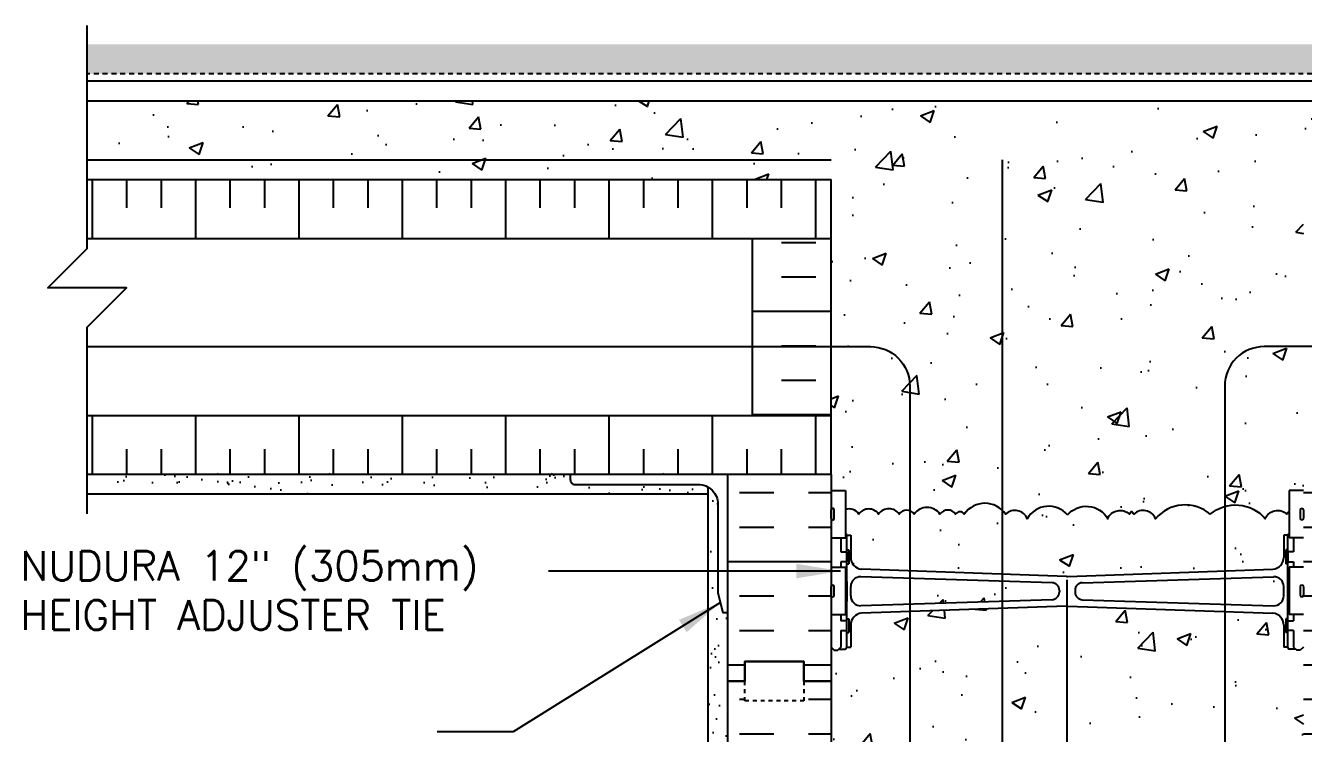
# Model space of a CAD drawing. Header units: inches. Extents: x 189 to 291, y 107 to 171.
# Drawn here: x 237.36 to 269.83, y 147.88 to 165.87 of the extents above; entities that cross this region are included whole.
import ezdxf

# ---------------------------------------------------------------- set-up
doc = ezdxf.new("R2010")
doc.units = ezdxf.units.IN
doc.header["$LTSCALE"] = 0.5
doc.header["$MEASUREMENT"] = 0
doc.linetypes.add('DASHED2', pattern=[0.375, 0.25, -0.125])
for name, color, linetype in [('HATCH', 12, 'Continuous'), ('line25', 2, 'Continuous'), ('LINE3', 3, 'Continuous'), ('LINE50', 5, 'Continuous'), ('LINE9', 9, 'Continuous'), ('TEXT', 4, 'Continuous')]:
    doc.layers.add(name, color=color, linetype=linetype)
doc.styles.add('DIM', font='romans.shx', dxfattribs={"width": 0.7})
doc.styles.add('ROMANS', font='romans.shx', dxfattribs={"height": 0.75})
doc.styles.get("Standard").update_dxf_attribs({"font": 'romans.shx', "height": 0.75})
doc.linetypes.add('STEEL', pattern='A,0.5,-0.2,["X",Standard,S=0.1,R=0,X=-0.1,Y=-0.05],-0.1', length=0.8)
doc.dimstyles.new('ext_12', dxfattribs={"dimscale": 12, "dimtxt": 0.09375, "dimasz": 0.09375, "dimexe": 0.09375, "dimexo": 0.0625, "dimgap": 0.0625, "dimtad": 1, "dimdec": 1, "dimzin": 2, "dimdsep": 46, "dimlunit": 4, "dimtxsty": 'DIM', "dimcen": 0.09, "dimdle": 0.09375, "dimclrt": 4, "dimadec": 0, "dimazin": 0, "dimtfac": 1, "dimtdec": 1, "dimtmove": 2, "dimatfit": 3, "dimfxl": 1, "dimfrac": 2, "dimtolj": 1, "dimtzin": 0, "dimarcsym": 0})
pattern_1 = [(50, (0, 0), (3.5863, -0.31376), [0.375, -4.125]), (355, (0, 0), (-0.693757, 3.76096), [0.3, -3.3]), (100.4514, (0.299, -0.026), (2.892544, 3.4472), [0.3187, -3.50571]), (46.1842, (0, 1), (5.336207, -0.827596), [0.5625, -6.1875]), (96.6356, (0.4447, 0.931), (4.67331, 4.87059), [0.47805, -5.25857]), (351.1842, (0, 1), (4.67331, 4.87059), [0.45, -4.95]), (21, (0.5, 0.75), (2.984535, -2.013094), [0.375, -4.125]), (326, (0.5, 0.75), (1.216577, 3.62575), [0.3, -3.3]), (71.4514, (0.7487, 0.5822), (4.201112, 1.612656), [0.3187, -3.50571]), (37.5, (0, 0), (0.0607993, 1.6644693), [0, -3.26, 0, -3.35, 0, -3.3125]), (7.5, (0, 0), (1.315348, 1.972059), [0, -1.91, 0, -3.185, 0, -1.2625]), (327.5, (-1.115, 0), (2.669112, -0.1127744), [0, -1.25, 0, -3.9, 0, -5.175]), (317.5, (-1.615, 0), (2.915931, 0.500525), [0, -1.625, 0, -2.59, 0, -3.675])]

msp = doc.modelspace()

# ---------------------------------------------------------------- hatches: boundary and pattern name
at = {"layer": 'HATCH'}
h = msp.add_hatch(dxfattribs=at)
h.set_pattern_fill('GRAVEL', color=256, style=0)
h.set_pattern_definition([(228.0128, (0.72, 1), (-7.999998232, -9.000001342), [0.134536, -13.319088]), (184.9697, (0.63, 0.9), (12.0000010515, 0.999991307), [0.230868, -22.855925]), (132.5104, (0.4, 0.88), (9.999990718, -11.000008674), [0.162788, -16.116032]), (267.2737, (0.01, 0.63), (0.999996018, 20.000000295), [0.210238, -20.813558]), (292.8337, (0, 0.42), (-5.0000099054, 11.999996412), [0.206155, -20.409373]), (357.2737, (0.08, 0.23), (-20.000000295, 0.999996018), [0.210238, -20.813558]), (37.6942, (0.29, 0.22), (-13.0000073456, -9.999990405), [0.278029, -27.524849]), (72.2553, (0.51, 0.39), (7.0000107627, 21.9999962312), [0.262488, -25.986321]), (121.4296, (0.59, 0.64), (-8.000008234, 12.9999950365), [0.21095, -20.884073]), (175.2364, (0.48, 0.82), (11.000000946, -0.999991533), [0.240832, -11.800763]), (222.3974, (0.24, 0.84), (-12.000007351, -10.999992082), [0.311448, -30.833375]), (138.8141, (1, 0.62), (-7.000002947, 5.999997313), [0.106301, -10.523844]), (171.4692, (0.92, 0.69), (12.999998285, -2.00000791), [0.202237, -20.021511]), (225, (0.72, 0.72), (-1e-16, -1.0000003), [0.141421, -1.272792]), (203.1986, (0.65, 0.84), (4.99999973, 2.000001325), [0.076158, -7.539615]), (291.8014, (0.58, 0.81), (-0.99999991, 3.00000027), [0.107703, -5.277462]), (30.9638, (0.62, 0.71), (2.99999802, 2.00000248), [0.174929, -5.656023]), (161.5651, (0.77, 0.8), (2.00000043, -0.9999984), [0.126491, -3.035787]), (16.3895, (0, 0.81), (10.000002198, 2.99999271), [0.1772, -17.542845]), (70.3462, (0.17, 0.86), (-3.999995247, -11.000002136), [0.148661, -14.717408]), (293.1986, (0.77, 1), (-2.000001325, 4.99999973), [0.152315, -7.463458]), (343.6105, (0.83, 0.86), (-10.000002198, 2.99999271), [0.1772, -17.542845]), (339.444, (0, 0.19), (-5.000001845, 1.999995996), [0.17088, -8.373124]), (294.7751, (0.16, 0.13), (-4.999992189, 11.000003422), [0.143178, -14.174643]), (66.8014, (0.78, 0), (2.000001325, 4.99999973), [0.152315, -7.463458]), (17.354, (0.84, 0.14), (-13.000002019, -3.999994502), [0.167631, -16.595424]), (69.444, (0.29, 0), (-1.999995996, -5.000001845), [0.08544, -8.458564]), (101.3099, (0.72, 0), (-0.99999763, 4.00000075), [0.05099, -5.048029]), (165.9638, (0.71, 0.05), (3.00000055, -0.99999806), [0.206155, -3.91695]), (186.009, (0.51, 0.1), (9.999999751, 0.9999993175), [0.19105, -18.913923]), (303.6901, (0.62, 0.62), (-1.00000133, 1.99999956), [0.144222, -3.461329]), (353.1572, (0.7, 0.5), (16.9999993655, -2.000007998), [0.251794, -24.927563]), (60.9454, (0.95, 0.47), (-4.000000027, -7.000000385), [0.102956, -10.192674]), (90, (1, 0.56), (-1, 1), [0.06, -0.94]), (120.2564, (0.49, 0.13), (3.999994887, -7.000002456), [0.138924, -13.75352]), (48.0128, (0.42, 0.25), (7.999998232, 9.000001342), [0.269072, -13.184552]), (0, (0.6, 0.45), (1, 1), [0.26, -0.74]), (325.3048, (0.86, 0.45), (-9.999994259, 7.00000861), [0.158114, -15.653274]), (254.0546, (0.99, 0.36), (-0.99999989, -4.000000127), [0.145602, -7.134508]), (207.646, (0.95, 0.22), (-18.999995807, -10.000007713), [0.237065, -23.469474]), (175.4261, (0.74, 0.11), (-13.0000005583, 0.999994801), [0.250799, -24.829074])])
h.paths.add_polyline_path([(288.722, 165.396), (238.93, 165.396), (238.93, 164.646), (288.722, 164.646)])
h = msp.add_hatch(dxfattribs=at)
h.set_pattern_fill('AR-CONC', color=256, scale=0.5)
h.set_pattern_definition(pattern_1)
h.paths.add_polyline_path([(269.826, 161.959), (288.722, 161.959), (288.722, 163.959), (238.93, 163.959), (238.93, 161.959), (257.826, 161.959), (257.826, 160.459), (257.826, 155.959), (257.826, 154.459), (257.826, 154.054), (258.191, 154.054), (258.191, 153.573, -0.328601), (258.534, 153.457, -0.520567), (259.035, 153.457, -0.520567), (259.557, 153.457, -0.520567), (259.939, 153.457, -0.520567), (260.593, 153.457, -0.520567), (260.99, 153.457, -0.520567), (261.21, 153.457, -0.520567), (262.261, 153.457, -0.520567), (262.812, 153.34, -0.520567), (263.833, 153.435, -0.520567), (264.854, 153.34, -0.520567), (265.405, 153.457, -0.035013), (265.461, 153.527, -0.035013), (265.518, 153.457, -0.520567), (266.069, 153.34, -0.416771), (267.461, 153.454, -0.416771), (268.854, 153.34, -0.520567), (269.405, 153.457, -0.035013), (269.461, 153.527), (269.461, 154.054), (269.826, 154.054), (269.826, 154.459), (269.826, 155.959), (269.826, 160.459)])
h.paths.add_polyline_path([(269.326, 151.615, 0.425773), (269.066, 151.865), (264.21, 151.714, 0.390098), (264.026, 151.514), (264.026, 151.479, 0.390098), (264.21, 151.28), (269.066, 151.128, 0.425773), (269.326, 151.378)])
edge = h.paths.add_edge_path()
edge.add_line((269.826, 149.209), (269.826, 150.077))
edge.add_line((269.826, 150.077), (269.746, 149.997))
edge.add_line((269.746, 149.997), (269.656, 149.997))
edge.add_line((269.656, 149.997), (269.626, 150.027))
edge.add_line((269.626, 150.027), (269.476, 150.027))
edge.add_arc((269.476, 150.077), 0.05, 180, 270, ccw=False)
edge.add_line((269.426, 150.077), (269.326, 150.077))
edge.add_line((269.326, 150.077), (269.326, 150.638))
edge.add_arc((269.026, 150.638), 0.3, 0, 85.2426)
edge.add_line((269.051, 150.937), (263.843, 151.12))
edge.add_arc((263.826, 150.921), 0.2, 85.2426, 90)
edge.add_arc((263.826, 150.921), 0.2, 90, 94.7574)
edge.add_line((263.81, 151.12), (258.601, 150.937))
edge.add_arc((258.626, 150.638), 0.3, 94.7574, 180)
edge.add_line((258.326, 150.638), (258.326, 150.077))
edge.add_line((258.326, 150.077), (258.226, 150.077))
edge.add_arc((258.176, 150.077), 0.05, -90, 0, ccw=False)
edge.add_line((258.176, 150.027), (258.026, 150.027))
edge.add_line((258.026, 150.027), (257.996, 149.997))
edge.add_line((257.996, 149.997), (257.906, 149.997))
edge.add_line((257.906, 149.997), (257.826, 150.077))
edge.add_line((257.826, 150.077), (257.826, 149.209))
edge.add_line((257.826, 149.209), (257.826, 147.209))
edge.add_arc((258.172, 147.57), 0.5, 226.2109, 246.4218)
edge.add_line((257.972, 147.111), (258.062, 147.111))
edge.add_line((258.062, 147.111), (258.062, 147.07))
edge.add_arc((257.922, 146.863), 0.25, 0, 55.9442, ccw=False)
edge.add_line((258.172, 146.863), (258.172, 146.795))
edge.add_arc((258.11, 146.795), 0.0625, -90, 0, ccw=False)
edge.add_line((258.11, 146.733), (258.062, 146.733))
edge.add_line((258.062, 146.733), (258.062, 146.663))
edge.add_line((258.062, 146.663), (258.167, 146.663))
edge.add_arc((258.13, 147.012), 0.352, 276.1291, 321.5331)
edge.add_arc((258.507, 146.744), 0.113, -12.1844, 154.0569, ccw=False)
edge.add_arc((258.992, 146.739), 0.375, 182.9237, 419.8675)
edge.add_arc((259.312, 147.333), 0.3, 27.597, 243.9425, ccw=False)
edge.add_spline(control_points=[(259.578, 147.472), (259.664, 147.305), (259.917, 146.815), (260.111, 146.134), (260.437, 146.003)], knot_values=[0, 0, 0, 0, 0.579211, 1.703896, 1.703896, 1.703896, 1.703896], degree=3, periodic=0)
edge.add_spline(control_points=[(260.437, 146.003), (260.487, 145.984), (260.541, 145.971), (260.598, 145.963)], knot_values=[1.703896, 1.703896, 1.703896, 1.703896, 1.875321, 1.875321, 1.875321, 1.875321], degree=3, periodic=0)
edge.add_arc((260.639, 146.461), 0.5, 265.2926, 431.7937)
edge.add_arc((260.985, 147.086), 0.242, 90, 218.2327, ccw=False)
edge.add_spline(control_points=[(260.985, 147.328), (261.106, 147.33), (261.925, 146.978), (262.17, 146.531), (262.31, 146.251)], knot_values=[0.038125, 0.038125, 0.038125, 0.038125, 0.320663, 1.237398, 1.237398, 1.237398, 1.237398], degree=3, periodic=0)
edge.add_arc((262.764, 146.461), 0.5, 204.819, 404.1875)
edge.add_spline(control_points=[(263.122, 146.809), (263.015, 146.972), (262.655, 147.063), (262.578, 147.559), (263.126, 147.795), (263.53, 147.823), (263.826, 147.844)], knot_values=[0.229407, 0.229407, 0.229407, 0.229407, 0.844432, 1.128849, 1.464331, 2.389004, 2.389004, 2.389004, 2.389004], degree=3, periodic=0)
edge.add_spline(control_points=[(263.826, 147.844), (264.123, 147.823), (264.526, 147.795), (265.075, 147.559), (264.998, 147.063), (264.638, 146.972), (264.53, 146.809)], knot_values=[0.229407, 0.229407, 0.229407, 0.229407, 1.15408, 1.489562, 1.773979, 2.389004, 2.389004, 2.389004, 2.389004], degree=3, periodic=0)
edge.add_arc((264.889, 146.461), 0.5, 135.8125, 335.181)
edge.add_spline(control_points=[(265.343, 146.251), (265.482, 146.531), (265.727, 146.978), (266.546, 147.33), (266.667, 147.328)], knot_values=[0.038125, 0.038125, 0.038125, 0.038125, 0.95486, 1.237398, 1.237398, 1.237398, 1.237398], degree=3, periodic=0)
edge.add_arc((266.667, 147.086), 0.242, -38.2327, 90, ccw=False)
edge.add_arc((267.014, 146.461), 0.5, 108.2063, 274.7074)
edge.add_spline(control_points=[(267.055, 145.963), (267.112, 145.971), (267.166, 145.984), (267.215, 146.003)], knot_values=[1.703896, 1.703896, 1.703896, 1.703896, 1.875321, 1.875321, 1.875321, 1.875321], degree=3, periodic=0)
edge.add_spline(control_points=[(267.215, 146.003), (267.541, 146.134), (267.736, 146.815), (267.989, 147.305), (268.075, 147.472)], knot_values=[0, 0, 0, 0, 1.124685, 1.703896, 1.703896, 1.703896, 1.703896], degree=3, periodic=0)
edge.add_arc((268.34, 147.333), 0.3, -63.9425, 153.0236, ccw=False)
edge.add_arc((268.66, 146.739), 0.375, 120.1325, 357.0763)
edge.add_arc((269.146, 146.744), 0.113, 25.9431, 192.1844, ccw=False)
edge.add_arc((269.523, 147.012), 0.352, 218.4669, 263.8709)
edge.add_line((269.485, 146.663), (269.59, 146.663))
edge.add_line((269.59, 146.663), (269.59, 146.733))
edge.add_line((269.59, 146.733), (269.543, 146.733))
edge.add_arc((269.543, 146.795), 0.0625, 180, 270, ccw=False)
edge.add_line((269.48, 146.795), (269.48, 146.863))
edge.add_arc((269.73, 146.863), 0.25, 124.0558, 180, ccw=False)
edge.add_line((269.59, 147.07), (269.59, 147.111))
edge.add_line((269.59, 147.111), (269.68, 147.111))
edge.add_arc((269.48, 147.57), 0.5, 293.5782, 313.7891)
edge.add_line((269.826, 147.209), (269.826, 149.209))
h = msp.add_hatch(dxfattribs=at)
h.set_pattern_fill('INSUL', color=256, scale=7, angle=90, style=0)
h.set_pattern_definition([(90, (92.0645, 24.7326), (-2.625, 2e-16), []), (90, (91.1895, 24.7326), (-2.625, 2e-16), [0.875, -0.875]), (90, (90.3145, 24.7326), (-2.625, 2e-16), [0.875, -0.875])])
h.paths.add_polyline_path([(238.93, 161.959), (257.826, 161.959), (257.826, 160.459), (238.93, 160.459)])
h.paths.add_polyline_path([(238.93, 154.459), (238.93, 155.959), (257.826, 155.959), (257.826, 154.459)])
h = msp.add_hatch(dxfattribs=at)
h.set_pattern_fill('INSUL', color=256, scale=7)
h.set_pattern_definition([(0, (92.0645, 24.7326), (0, 2.625), []), (0, (92.0645, 25.6076), (0, 2.625), [0.875, -0.875]), (0, (92.0645, 26.4826), (0, 2.625), [0.875, -0.875])])
h.paths.add_polyline_path([(255.826, 157.459), (257.826, 157.459), (257.826, 155.959), (255.826, 155.959)])
h.paths.add_polyline_path([(255.826, 160.459), (257.826, 160.459), (257.826, 157.459), (255.826, 157.459)])
h = msp.add_hatch(dxfattribs=at)
h.set_pattern_fill('AR-SAND', color=256, scale=0.5, style=0)
h.set_pattern_definition([(142.5, (456.1234, 19.9669), (0.0314967, 0.963412), [0, -0.76, 0, -0.85, 0, -0.8125]), (172.5, (456.1234, 19.9669), (-0.8848884, 1.411073), [0, -0.41, 0, -0.685, 0, -0.2625]), (212.5, (456.7384, 19.9669), (-1.557071, 0.0028295), [0, -0.25, 0, -0.9, 0, -1.175]), (222.5, (456.7384, 19.9669), (-1.503063, 0.438838), [0, -0.125, 0, -0.59, 0, -0.675])])
h.paths.add_polyline_path([(238.93, 154.459), (238.93, 153.959), (254.701, 153.959), (254.701, 154.142, 0.131652), (254.451, 154.209), (251.326, 154.209, -0.414214), (251.201, 154.334), (251.201, 154.459)])
h = msp.add_hatch(dxfattribs=at)
h.set_pattern_fill('INSUL', color=256, scale=7, style=0)
h.paths.add_polyline_path([(257.826, 149.209), (257.139, 149.209), (257.139, 148.709), (255.639, 148.709), (255.639, 149.209), (255.201, 149.209), (255.201, 131.209), (255.639, 131.209), (255.639, 131.709), (257.139, 131.709), (257.139, 131.209), (257.826, 131.209)])
h.paths.add_polyline_path([(257.826, 154.459), (255.201, 154.459), (255.201, 150.959), (255.201, 149.209), (255.639, 149.209), (255.639, 149.709), (257.139, 149.709), (257.139, 149.209), (257.826, 149.209)])
h.paths.add_polyline_path([(269.826, 149.209), (270.514, 149.209), (270.514, 149.709), (272.014, 149.709), (272.014, 149.209), (272.451, 149.209), (272.451, 154.459), (269.826, 154.459)])
h.paths.add_polyline_path([(272.451, 149.209), (272.014, 149.209), (272.014, 148.709), (270.514, 148.709), (270.514, 149.209), (269.826, 149.209), (269.826, 131.209), (270.514, 131.209), (270.514, 131.709), (272.014, 131.709), (272.014, 131.209), (272.451, 131.209)])
h = msp.add_hatch(dxfattribs=at)
h.set_pattern_fill('AR-SAND', color=256, scale=0.5, style=0)
h.set_pattern_definition([(142.5, (452.959, 21.5489), (0.0314967, 0.963412), [0, -0.76, 0, -0.85, 0, -0.8125]), (172.5, (452.959, 21.5489), (-0.8848884, 1.411073), [0, -0.41, 0, -0.685, 0, -0.2625]), (212.5, (453.574, 21.5489), (-1.557071, 0.0028295), [0, -0.25, 0, -0.9, 0, -1.175]), (222.5, (453.574, 21.5489), (-1.503063, 0.438838), [0, -0.125, 0, -0.59, 0, -0.675])])
edge = h.paths.add_edge_path()
edge.add_arc((254.451, 153.709), 0.5, 0, 60, ccw=False)
edge.add_line((254.951, 153.709), (254.951, 151.459))
edge.add_line((254.951, 151.459), (255.076, 150.959))
edge.add_line((255.076, 150.959), (255.201, 150.959))
edge.add_line((255.201, 150.959), (255.201, 149.209))
edge.add_line((255.201, 149.209), (255.201, 131.209))
edge.add_line((255.201, 131.209), (254.701, 131.209))
edge.add_line((254.701, 131.209), (254.701, 154.142))
h = msp.add_hatch(dxfattribs=at)
h.set_pattern_fill('AR-CONC', color=256, scale=0.5)
h.set_pattern_definition(pattern_1)
h.paths.add_polyline_path([(269.326, 152.917), (269.426, 152.917, -0.327813), (269.461, 152.964), (269.461, 153.527, 0.035013), (269.405, 153.457, 0.520567), (268.854, 153.34, 0.416771), (267.461, 153.454, 0.416771), (266.069, 153.34, 0.520567), (265.518, 153.457, 0.035013), (265.461, 153.527, 0.035013), (265.405, 153.457, 0.520567), (264.854, 153.34, 0.520567), (263.833, 153.435, 0.520567), (262.812, 153.34, 0.520567), (262.261, 153.457, 0.520567), (261.21, 153.457, 0.520567), (260.99, 153.457, 0.520567), (260.593, 153.457, 0.520567), (259.939, 153.457, 0.520567), (259.557, 153.457, 0.520567), (259.035, 153.457, 0.520567), (258.534, 153.457, 0.328601), (258.191, 153.573), (258.191, 152.964, -0.327813), (258.226, 152.917), (258.326, 152.917), (258.326, 152.356, 0.390098), (258.601, 152.057), (263.81, 151.873, 0.020761), (263.826, 151.872, 0.020761), (263.843, 151.873), (269.051, 152.057, 0.390098), (269.326, 152.356)])
h = msp.add_hatch(dxfattribs=at)
h.set_pattern_fill('AR-CONC', color=256, scale=0.5)
h.set_pattern_definition(pattern_1)
h.paths.add_polyline_path([(263.626, 151.479), (263.626, 151.514, 0.390098), (263.443, 151.714), (258.586, 151.865, 0.425773), (258.326, 151.615), (258.326, 151.378, 0.425773), (258.586, 151.128), (263.443, 151.28, 0.390098)])
h.paths.add_polyline_path([(269.326, 151.615, 0.425773), (269.066, 151.865), (264.21, 151.714, 0.390098), (264.026, 151.514), (264.026, 151.479, 0.390098), (264.21, 151.28), (269.066, 151.128, 0.425773), (269.326, 151.378)])

# ---------------------------------------------------------------- linework, layer by layer
for p, q in [((238.93, 160.459), (257.826, 160.459)), ((238.93, 155.959), (257.826, 155.959)), ((242.267, 154.459), (242.241, 154.485)), ((245.096, 154.459), (245.07, 154.485)), ((250.753, 154.459), (250.726, 154.485)), ((253.581, 154.459), (253.555, 154.485))]:
    msp.add_line(p, q, dxfattribs=at)
for points in [[(263.833, 153.435, 0.520567), (262.812, 153.34, 0.520567), (262.261, 153.457, 0.520567), (261.21, 153.457, 0.520567), (260.99, 153.457, 0.520567), (260.593, 153.457, 0.520567), (259.939, 153.457, 0.520567), (259.557, 153.457, 0.520567), (259.035, 153.457, 0.520567), (258.534, 153.457, 0.328601), (258.191, 153.573, 0.328601)], [(263.833, 153.435, -0.520567), (264.854, 153.34, -0.520567), (265.405, 153.457, -0.035013), (265.461, 153.527, -0.035013)], [(267.461, 153.454, 0.416771), (266.069, 153.34, 0.520567), (265.518, 153.457, 0.035013), (265.461, 153.527, 0.035013)], [(267.461, 153.454, -0.416771), (268.854, 153.34, -0.520567), (269.405, 153.457, -0.035013), (269.461, 153.527, -0.035013)]]:
    msp.add_lwpolyline(points, format="xyb", dxfattribs=at)
at = {"layer": 'line25'}
for p, q in [((238.93, 163.959), (288.722, 163.959)), ((238.93, 161.959), (257.826, 161.959)), ((257.826, 160.459), (257.826, 161.959)), ((257.826, 154.459), (257.826, 155.959)), ((257.826, 154.459), (238.93, 154.459)), ((257.826, 154.459), (257.826, 149.209)), ((257.826, 154.054), (258.191, 154.054)), ((258.191, 154.054), (258.191, 152.854)), ((269.461, 154.054), (269.461, 152.854)), ((269.826, 154.054), (269.461, 154.054)), ((257.826, 152.854), (258.191, 152.854)), ((269.826, 152.854), (269.461, 152.854)), ((257.826, 152.104), (258.191, 152.104)), ((258.191, 152.104), (258.191, 150.904)), ((269.826, 152.104), (269.461, 152.104)), ((269.461, 152.104), (269.461, 150.904)), ((257.826, 150.904), (258.191, 150.904)), ((269.826, 150.904), (269.461, 150.904)), ((257.826, 149.209), (257.826, 131.209))]:
    msp.add_line(p, q, dxfattribs=at)
at = {"layer": 'LINE3', "linetype": 'STEEL'}
msp.add_line((238.93, 162.459), (257.826, 162.459), dxfattribs=at)
at = {"layer": 'LINE3'}
for p, q in [((262.177, 162.459), (262.177, 132.129)), ((263.819, 151.784), (263.819, 130.355))]:
    msp.add_line(p, q, dxfattribs=at)
for points in [[(238.93, 157.711), (258.826, 157.711, -0.414214), (259.826, 156.711), (259.826, 141.461)], [(288.722, 157.711), (268.826, 157.711, 0.414214), (267.826, 156.711), (267.826, 141.461)]]:
    msp.add_lwpolyline(points, format="xyb", dxfattribs=at)
at = {"layer": 'LINE50', "color": 9, "linetype": 'DASHED2'}
msp.add_line((288.722, 164.646), (238.93, 164.646), dxfattribs=at)
at = {"layer": 'LINE50'}
for p, q in [((255.201, 149.209), (255.201, 154.459)), ((255.201, 131.209), (255.201, 149.209))]:
    msp.add_line(p, q, dxfattribs=at)
for points in [[(257.826, 149.209), (257.139, 149.209), (257.139, 149.709), (255.639, 149.709), (255.639, 149.209), (255.201, 149.209)], [(255.201, 149.209), (255.639, 149.209), (255.639, 149.709), (257.139, 149.709), (257.139, 149.209), (257.826, 149.209)]]:
    msp.add_lwpolyline(points, dxfattribs=at)
at = {"layer": 'LINE9'}
for p, q in [((255.826, 160.459), (255.826, 155.959)), ((257.826, 155.959), (257.826, 160.459)), ((254.701, 153.959), (238.93, 153.959)), ((254.701, 131.209), (254.701, 154.142)), ((257.826, 153.344), (257.826, 153.564)), ((257.866, 153.604), (257.866, 153.604)), ((257.906, 153.344), (257.906, 153.564)), ((269.746, 153.564), (269.746, 153.344)), ((269.786, 153.604), (269.786, 153.604)), ((269.826, 153.564), (269.826, 153.344)), ((257.826, 153.509), (257.826, 153.509)), ((257.826, 153.399), (257.826, 153.399)), ((257.866, 153.304), (257.866, 153.304)), ((269.786, 153.304), (269.786, 153.304)), ((269.826, 153.509), (269.826, 153.509)), ((269.826, 153.399), (269.826, 153.399)), ((258.226, 152.917), (258.326, 152.917)), ((258.226, 150.077), (258.226, 152.917)), ((258.226, 152.897), (258.226, 152.897)), ((258.326, 152.917), (258.326, 152.356)), ((269.326, 152.917), (269.326, 152.356)), ((269.426, 152.917), (269.326, 152.917)), ((269.426, 150.077), (269.426, 152.917)), ((269.426, 152.897), (269.426, 152.897)), ((258.076, 152.854), (258.076, 152.497)), ((269.576, 152.854), (269.576, 152.497)), ((258.076, 152.247), (258.076, 152.104)), ((258.226, 152.547), (258.276, 152.547)), ((258.276, 152.547), (258.276, 152.197)), ((269.426, 152.547), (269.376, 152.547)), ((269.376, 152.547), (269.376, 152.197)), ((269.576, 152.247), (269.576, 152.104)), ((258.226, 152.197), (258.276, 152.197)), ((263.81, 151.873), (258.601, 152.057)), ((263.843, 151.873), (269.051, 152.057)), ((269.426, 152.197), (269.376, 152.197)), ((257.826, 151.394), (257.826, 151.614)), ((257.866, 151.654), (257.866, 151.654)), ((257.906, 151.394), (257.906, 151.614)), ((258.326, 151.378), (258.326, 151.615)), ((263.443, 151.714), (258.586, 151.865)), ((264.21, 151.714), (269.066, 151.865)), ((269.326, 151.378), (269.326, 151.615)), ((269.746, 151.614), (269.746, 151.394)), ((269.786, 151.654), (269.786, 151.654)), ((269.826, 151.614), (269.826, 151.394)), ((257.826, 151.559), (257.826, 151.559)), ((257.826, 151.449), (257.826, 151.449)), ((257.866, 151.354), (257.866, 151.354)), ((263.443, 151.28), (258.586, 151.128)), ((263.626, 151.514), (263.626, 151.479)), ((264.026, 151.514), (264.026, 151.479)), ((264.21, 151.28), (269.066, 151.128)), ((269.786, 151.354), (269.786, 151.354)), ((269.826, 151.559), (269.826, 151.559)), ((269.826, 151.449), (269.826, 151.449)), ((263.81, 151.12), (258.601, 150.937)), ((263.843, 151.12), (269.051, 150.937)), ((258.076, 150.904), (258.076, 150.747)), ((258.226, 150.797), (258.276, 150.797)), ((258.276, 150.797), (258.276, 150.447)), ((258.326, 150.638), (258.326, 150.077)), ((269.326, 150.638), (269.326, 150.077)), ((269.376, 150.797), (269.376, 150.447)), ((269.426, 150.797), (269.376, 150.797)), ((269.576, 150.904), (269.576, 150.747)), ((258.076, 150.497), (258.076, 150.077)), ((258.226, 150.447), (258.276, 150.447)), ((269.426, 150.447), (269.376, 150.447)), ((269.576, 150.497), (269.576, 150.077)), ((257.826, 150.077), (257.906, 149.997)), ((257.906, 149.997), (257.996, 149.997)), ((258.076, 150.077), (257.996, 149.997)), ((258.026, 150.027), (258.176, 150.027)), ((258.076, 150.027), (258.176, 150.027)), ((258.226, 150.077), (258.326, 150.077)), ((269.426, 150.077), (269.326, 150.077)), ((269.626, 150.027), (269.476, 150.027)), ((269.576, 150.027), (269.476, 150.027)), ((269.576, 150.077), (269.656, 149.997)), ((269.746, 149.997), (269.656, 149.997)), ((269.826, 150.077), (269.746, 149.997))]:
    msp.add_line(p, q, dxfattribs=at)
for points in [[(238.93, 153.459), (238.93, 158.209), (239.93, 159.209), (237.93, 159.209), (238.93, 160.209), (238.93, 165.87)], [(288.722, 164.459), (238.93, 164.459)], [(258.076, 152.497), (258.226, 152.497), (258.226, 152.247), (258.076, 152.247)], [(269.576, 152.497), (269.426, 152.497), (269.426, 152.247), (269.576, 152.247)], [(258.191, 151.747), (258.226, 151.747), (258.226, 151.247), (258.191, 151.247)], [(269.461, 151.747), (269.426, 151.747), (269.426, 151.247), (269.461, 151.247)], [(258.076, 150.497), (258.226, 150.497), (258.226, 150.747), (258.076, 150.747)], [(269.576, 150.497), (269.426, 150.497), (269.426, 150.747), (269.576, 150.747)]]:
    msp.add_lwpolyline(points, dxfattribs=at)
msp.add_lwpolyline([(255.201, 150.959), (255.201, 154.459), (251.201, 154.459), (251.201, 154.334, 0.414214), (251.326, 154.209), (254.451, 154.209, -0.414214), (254.951, 153.709), (254.951, 151.459), (255.076, 150.959)], format="xyb", close=True, dxfattribs=at)
at = {"layer": 'LINE9', "linetype": 'DASHED2', "ltscale": 0.15}
msp.add_lwpolyline([(257.139, 149.209), (257.139, 149.209), (257.139, 148.709), (255.639, 148.709), (255.639, 149.209), (255.639, 149.209)], dxfattribs=at)
at = {"layer": 'LINE9'}
for centre, radius, start, end in [((257.866, 153.564), 0.04, 90, 180), ((257.866, 153.564), 0.04, 360, 90), ((269.786, 153.564), 0.04, 90, 180), ((269.786, 153.564), 0.04, 360, 90), ((257.866, 153.344), 0.04, 180, 270), ((257.866, 153.344), 0.04, 270, 0), ((269.786, 153.344), 0.04, 180, 270), ((269.786, 153.344), 0.04, 270, 0), ((258.176, 152.917), 0.05, 0, 72.5993), ((269.476, 152.917), 0.05, 107.4007, 180), ((258.626, 152.356), 0.3, 180, 265.2426), ((269.026, 152.356), 0.3, 274.7574, 0), ((257.866, 151.614), 0.04, 90, 180), ((257.866, 151.614), 0.04, 360, 90), ((258.576, 151.615), 0.25, 87.7479, 180), ((263.426, 151.514), 0.2, 0, 85.2426), ((263.826, 152.072), 0.2, 265.2426, 270), ((263.826, 152.072), 0.2, 270, 274.7574), ((264.226, 151.514), 0.2, 94.7574, 180), ((269.076, 151.615), 0.25, 0, 92.2521), ((269.786, 151.614), 0.04, 90, 180), ((269.786, 151.614), 0.04, 360, 90), ((257.866, 151.394), 0.04, 180, 270), ((257.866, 151.394), 0.04, 270, 0), ((258.576, 151.378), 0.25, 180, 272.2521), ((263.426, 151.479), 0.2, 274.7574, 0), ((264.226, 151.479), 0.2, 180, 265.2426), ((269.076, 151.378), 0.25, 267.7479, 0), ((269.786, 151.394), 0.04, 180, 270), ((269.786, 151.394), 0.04, 270, 0), ((263.826, 150.921), 0.2, 90, 94.7574), ((263.826, 150.921), 0.2, 85.2426, 90), ((258.626, 150.638), 0.3, 94.7574, 180), ((269.026, 150.638), 0.3, 0, 85.2426), ((258.176, 150.077), 0.05, 270, 0), ((269.476, 150.077), 0.05, 180, 270)]:
    msp.add_arc(centre, radius, start, end, dxfattribs=at)

# ---------------------------------------------------------------- texts
at = {"layer": 'TEXT', "insert": (237.236, 152.143), "char_height": 0.75, "width": 13.38313, "attachment_point": 4, "style": 'ROMANS'}
msp.add_mtext('\\PNUDURA 12" (305mm) HEIGHT ADJUSTER TIE', dxfattribs=at)

# ---------------------------------------------------------------- leaders
at = {"layer": 'TEXT'}
for points in [[(258.067, 152.009), (253.231, 152.009), (250.65, 152.009)], [(255.014, 151.209), (249.752, 147.922), (247.819, 147.922)]]:
    msp.add_leader(points, dimstyle='ext_12', override={"dimgap": 0.0625, "dimtad": 0}, dxfattribs=at)

doc.saveas('drawing.dxf')
